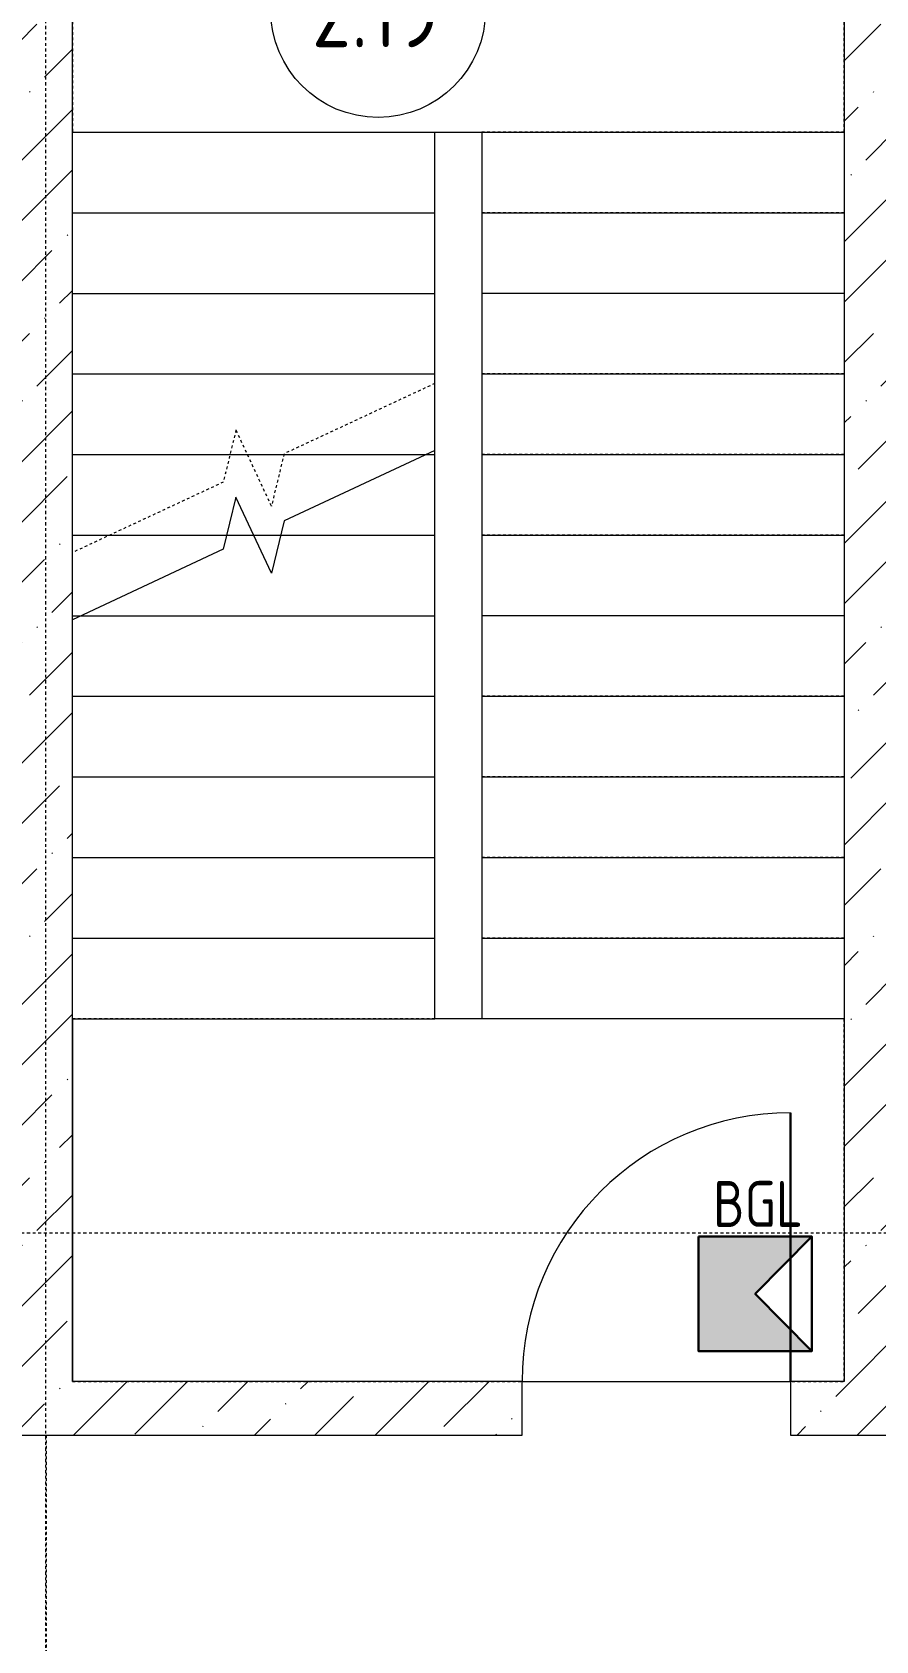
# Model space of a CAD drawing. Header units: millimetres. Extents: x -174154 to -170572, y -111302 to -109817.
# Drawn here: x -172387.6 to -172356.2, y -110551.3 to -110491.4 of the extents above; entities that cross this region are included whole.
import ezdxf

# ---------------------------------------------------------------- set-up
doc = ezdxf.new("R2010")
doc.units = ezdxf.units.MM
for name, pattern in [('ACAD_ISO02W100', [15, 12, -3]), ('ADSK_Линия сетки', [21, 12, -3, 3, -3]), ('ADSK_Сверху', [4.5, 3, -1.5]), ('ADSK_Штрих_ш3 п1_5', [4.5, 3, -1.5])]:
    doc.linetypes.add(name, pattern=pattern)
for name, color, linetype, lineweight in [('!Подложка', 252, 'ACAD_ISO02W100', 25), ('Двери', 7, 'Continuous', 18), ('Лестницы', 7, 'Continuous', 18), ('Марки помещений', 7, 'Continuous', 18), ('ОПС', 1, 'Continuous', 30), ('Оси', 7, 'Continuous', 9), ('Панель', 7, 'Continuous', 18), ('ПС', 1, 'Continuous', 50), ('Стены разрез', 7, 'Continuous', 40)]:
    doc.layers.add(name, color=color, linetype=linetype, lineweight=lineweight)
doc.layers.add('_Разделитель помещений_', color=4, linetype='ADSK_Штрих_ш3 п1_5', lineweight=40, true_color=0x00ffff)
doc.styles.add('GOST Common', font='GOST Common.ttf', dxfattribs={"width": 0.9, "height": 250})
doc.styles.get("Standard").update_dxf_attribs({"font": 'GOST_A.TTF'})
pattern_1 = [(45, (30280, 12305), (84.1903, 308.6967), [396.875, -79.375, 3.353, -76.022])]

# ---------------------------------------------------------------- blocks, each defined once
blk = doc.blocks.new('*U9')
at = {"layer": 'ОПС', "lineweight": 25, "ltscale": 10}
h = blk.add_hatch(color=5, dxfattribs=at)
h.dxf.hatch_style = 1
h.paths.add_polyline_path([(-0.1, 299.7), (-0.1, 0.5), (296.9, 0.5), (148.4, 150.1), (296.9, 299.7)])
at = {"layer": 'ОПС', "color": 5, "ltscale": 100}
blk.add_lwpolyline([(-0.1, 299.7), (296.9, 299.7), (296.9, 0.5), (-0.1, 0.5)], close=True, dxfattribs=at)
blk.add_lwpolyline([(296.9, 299.7), (148.4, 150.1), (296.9, 0.5)], dxfattribs=at)
at = {"layer": 'ПС', "color": 0, "ltscale": 300, "insert": (155.5, 385.2), "char_height": 120, "width": 171.598, "attachment_point": 5, "bg_fill": 3, "box_fill_scale": 1, "bg_fill_color": 256, "bg_fill_transparency": 0}
blk.add_mtext('BGL', dxfattribs=at)
blk = doc.blocks.new('AC_Дверь_Однопольная_ПВХ - 960х2080h М ОЛ Глухой низ с доводчиком-847266-В_АР_ПЭ_02 Этаж')
at = {"layer": 'Панель', "lineweight": 30}
blk.add_line((500, 100), (500, 1100), dxfattribs=at)
at = {"layer": 'Панель'}
blk.add_arc((500, 100), 1000, 90, 180, dxfattribs=at)
blk = doc.blocks.new('ADSK_Марка_Помещение_2_ГОСТ21-501-2011 - Имя и Категория-86712-В_АР_ПЭ_02 Этаж')
at = {"layer": 'Марки помещений'}
blk.add_circle((0, 0), 4, dxfattribs=at)
blk = doc.blocks.new('A$C02fe7d8c')
at = {"layer": 'Стены разрез', "lineweight": 20, "true_color": 0x636466}
h = blk.add_hatch(dxfattribs=at)
h.set_pattern_fill('FP_4', color=251, style=0, pattern_type=2)
h.set_pattern_definition(pattern_1)
h.paths.add_polyline_path([(15129.9, 8313), (15129.9, 14555), (14929.9, 14555), (14929.9, 8313)])
h = blk.add_hatch(dxfattribs=at)
h.set_pattern_fill('FP_4', color=251, style=0, pattern_type=2)
h.set_pattern_definition(pattern_1)
h.paths.add_polyline_path([(18147.9, 8313), (18204.2, 8313), (18204.2, 14555), (18004.2, 14555), (18004.2, 8313)])
h = blk.add_hatch(dxfattribs=at)
h.set_pattern_fill('FP_4', color=251, style=0, pattern_type=2)
h.set_pattern_definition(pattern_1)
h.paths.add_polyline_path([(18204.2, 8113), (18204.2, 8313), (17804.2, 8313), (17804.2, 8113), (18147.9, 8113)])
h.paths.add_polyline_path([(16804.2, 8113), (16804.2, 8313), (14929.9, 8313), (14929.9, 8113), (15143.4, 8113)])
at = {"layer": '_Разделитель помещений_', "color": 251, "lineweight": 20, "true_color": 0x636466}
blk.add_line((15032.5, 8113), (15032.5, 6702.5), dxfattribs=at)
at = {"layer": 'Лестницы', "color": 251, "linetype": 'ADSK_Сверху', "lineweight": 20, "true_color": 0x636466}
for p, q in [((15130, 14335), (15130, 12963)), ((18004.2, 12963), (18004.2, 14335)), ((15129.9, 12963), (16479.9, 12963)), ((15130, 12963), (16480, 12963)), ((15130, 11398.3), (15130, 12963)), ((15130, 12963), (16480, 12963)), ((16480, 12963), (16654.2, 12963)), ((16480, 12027.8), (16480, 12963)), ((18004.2, 12963), (16654.2, 12963)), ((16654.2, 12963), (16654.2, 9663)), ((18004.2, 12963), (16654.2, 12963)), ((18004.2, 12962.1), (16654.2, 12962.1)), ((18004.2, 12963), (18004.2, 9663)), ((15129.9, 12663), (16479.9, 12663)), ((15130, 12663), (16480, 12663)), ((15130, 12663), (16480, 12663)), ((18004.2, 12663), (16654.2, 12663)), ((18004.2, 12663), (16654.2, 12663)), ((18004.2, 12662.1), (16654.2, 12662.1)), ((15129.9, 12363), (16479.9, 12363)), ((15130, 12363), (16480, 12363)), ((15130, 12363), (16480, 12363)), ((18004.2, 12363), (16654.2, 12363)), ((18004.2, 12363), (16654.2, 12363)), ((18004.2, 12362.1), (16654.2, 12362.1)), ((15129.9, 12063), (16479.9, 12063)), ((15130, 12063), (16480, 12063)), ((15130, 12063), (16480, 12063)), ((18004.2, 12063), (16654.2, 12063)), ((18004.2, 12063), (16654.2, 12063)), ((18004.2, 12062.1), (16654.2, 12062.1)), ((16480, 12027.8), (15918.3, 11765.9)), ((15739, 11854.7), (15691.7, 11660.2)), ((15871, 11571.4), (15739, 11854.7)), ((15129.9, 11763), (16448.4, 11763)), ((15130, 11763), (15716.7, 11763)), ((15130, 11763), (15716.7, 11763)), ((15781.7, 11763), (15917.6, 11763)), ((15781.7, 11763), (15917.6, 11763)), ((15918.3, 11765.9), (15871, 11571.4)), ((16448.4, 11763), (16480, 11763)), ((18004.2, 11763), (16654.2, 11763)), ((18004.2, 11763), (16654.2, 11763)), ((18004.2, 11762.1), (16654.2, 11762.1)), ((15691.7, 11660.2), (15130, 11398.3)), ((15129.9, 11463), (15704.6, 11463)), ((15130, 11463), (15268.9, 11463)), ((15130, 11463), (15268.9, 11463)), ((15704.6, 11463), (15805, 11463)), ((15805, 11463), (15905.5, 11463)), ((15905.5, 11463), (16480, 11463)), ((18004.2, 11463), (16654.2, 11463)), ((18004.2, 11463), (16654.2, 11463)), ((18004.2, 11462.1), (16654.2, 11462.1)), ((15129.9, 11163), (15161.6, 11163)), ((15161.6, 11163), (16480, 11163)), ((18004.2, 11163), (16654.2, 11163)), ((18004.2, 11163), (16654.2, 11163)), ((18004.2, 11162.1), (16654.2, 11162.1)), ((15130, 10863), (16480, 10863)), ((18004.2, 10863), (16654.2, 10863)), ((18004.2, 10863), (16654.2, 10863)), ((18004.2, 10862.1), (16654.2, 10862.1)), ((15130, 10563), (16480, 10563)), ((18004.2, 10563), (16654.2, 10563)), ((18004.2, 10563), (16654.2, 10563)), ((18004.2, 10562.1), (16654.2, 10562.1)), ((15130, 10263), (16480, 10263)), ((18004.2, 10263), (16654.2, 10263)), ((18004.2, 10263), (16654.2, 10263)), ((18004.2, 10262.1), (16654.2, 10262.1)), ((15130, 9963), (16480, 9963)), ((18004.2, 9963), (16654.2, 9963)), ((18004.2, 9963), (16654.2, 9963)), ((18004.2, 9962.1), (16654.2, 9962.1)), ((15129.9, 9663), (15129.9, 8313)), ((16479.9, 9663), (15129.9, 9663)), ((15130, 9663), (16480, 9663)), ((16654.2, 9663), (16479.9, 9663)), ((18004.2, 9663), (16654.2, 9663)), ((18004.2, 9663), (16654.2, 9663)), ((18004.2, 9662.1), (16654.2, 9662.1)), ((18004.2, 8313), (18004.2, 9663)), ((15129.9, 8313), (18004.2, 8313))]:
    blk.add_line(p, q, dxfattribs=at)
at = {"layer": 'Лестницы', "color": 251, "lineweight": 20, "true_color": 0x636466}
for p, q in [((15129.9, 12963), (16479.9, 12963)), ((16479.9, 12963), (16654.2, 12963)), ((16479.9, 12663), (16479.9, 12963)), ((16654.2, 12963), (16654.2, 12962.1)), ((18004.2, 12962.1), (16654.2, 12962.1)), ((16654.2, 12962.1), (16654.2, 12662.1)), ((15129.9, 12663), (16479.9, 12663)), ((16479.9, 12363), (16479.9, 12663)), ((16654.2, 12662.1), (16654.2, 12362.1)), ((18004.2, 12662.1), (16654.2, 12662.1)), ((15129.9, 12363), (16479.9, 12363)), ((16479.9, 12063), (16479.9, 12363)), ((16654.2, 12362.1), (16654.2, 12062.1)), ((18004.2, 12362.1), (16654.2, 12362.1)), ((15129.9, 12063), (16479.9, 12063)), ((16479.9, 11777.8), (16479.9, 12063)), ((16654.2, 12062.1), (16654.2, 11762.1)), ((18004.2, 12062.1), (16654.2, 12062.1)), ((15129.9, 11763), (16448.4, 11763)), ((16480, 11777.8), (15918.3, 11515.9)), ((16448.4, 11763), (16480, 11763)), ((16480, 11763), (16480, 11777.8)), ((16480, 11463), (16480, 11763)), ((16654.2, 11762.1), (16654.2, 11462.1)), ((18004.2, 11762.1), (16654.2, 11762.1)), ((15739, 11604.7), (15691.7, 11410.2)), ((15871, 11321.4), (15739, 11604.7)), ((15918.3, 11515.9), (15871, 11321.4)), ((15129.9, 11463), (15704.6, 11463)), ((15704.6, 11463), (15805, 11463)), ((15805, 11463), (15905.5, 11463)), ((15905.5, 11463), (16480, 11463)), ((16480, 11163), (16480, 11463)), ((16654.2, 11462.1), (16654.2, 11162.1)), ((18004.2, 11462.1), (16654.2, 11462.1)), ((15691.7, 11410.2), (15130, 11148.3)), ((15129.9, 11163), (15161.6, 11163)), ((15130, 10863), (15130, 11148.3)), ((15161.6, 11163), (16480, 11163)), ((16480, 10863), (16480, 11163)), ((16654.2, 11162.1), (16654.2, 10862.1)), ((18004.2, 11162.1), (16654.2, 11162.1)), ((15130, 10563), (15130, 10863)), ((15130, 10863), (16480, 10863)), ((16480, 10563), (16480, 10863)), ((16654.2, 10862.1), (16654.2, 10562.1)), ((18004.2, 10862.1), (16654.2, 10862.1)), ((15130, 10263), (15130, 10563)), ((15130, 10563), (16480, 10563)), ((16480, 10263), (16480, 10563)), ((16654.2, 10562.1), (16654.2, 10262.1)), ((18004.2, 10562.1), (16654.2, 10562.1)), ((15130, 9963), (15130, 10263)), ((15130, 10263), (16480, 10263)), ((16480, 9963), (16480, 10263)), ((16654.2, 10262.1), (16654.2, 9962.1)), ((18004.2, 10262.1), (16654.2, 10262.1)), ((15130, 9663), (15130, 9963)), ((15130, 9963), (16480, 9963)), ((16480, 9663), (16480, 9963)), ((16654.2, 9962.1), (16654.2, 9662.1)), ((18004.2, 9962.1), (16654.2, 9962.1)), ((15130, 9663), (15130, 8313)), ((15130, 9663), (16480, 9663)), ((16480, 9662.1), (16480, 9663)), ((16654.2, 9662.1), (16480, 9662.1)), ((18004.2, 9662.1), (16654.2, 9662.1)), ((16804.2, 8312.1), (17804.2, 8312.1))]:
    blk.add_line(p, q, dxfattribs=at)
at = {"layer": 'Оси', "linetype": 'ADSK_Линия сетки'}
for p, q in [((15030, 16592.9), (15030, -2195)), ((32780, 8865), (-1856.4, 8865))]:
    blk.add_line(p, q, dxfattribs=at)
at = {"layer": 'Стены разрез', "color": 251, "lineweight": 20, "true_color": 0x636466}
for p, q in [((15129.9, 8313), (15129.9, 14335)), ((18004.2, 14335), (18004.2, 8313)), ((16804.2, 8313), (15129.9, 8313)), ((16804.2, 8113), (16804.2, 8313)), ((18004.2, 8313), (17804.2, 8313)), ((17804.2, 8313), (17804.2, 8113)), ((14929.9, 8113), (16804.2, 8113)), ((17804.2, 8113), (18204.2, 8113))]:
    blk.add_line(p, q, dxfattribs=at)
at = {"layer": 'Двери', "color": 251, "lineweight": 20, "true_color": 0x636466}
blk.add_blockref('AC_Дверь_Однопольная_ПВХ - 960х2080h М ОЛ Глухой низ с доводчиком-847266-В_АР_ПЭ_02 Этаж', (17304.2, 8213), dxfattribs=at)
at = {"layer": 'Марки помещений', "color": 251, "lineweight": 20, "true_color": 0x636466, "xscale": 99.99999999999993, "yscale": 99.99999999999993, "zscale": 99.99999999999993}
blk.add_blockref('ADSK_Марка_Помещение_2_ГОСТ21-501-2011 - Имя и Категория-86712-В_АР_ПЭ_02 Этаж', (16268.3, 13417.8), dxfattribs=at)
at = {"layer": 'Марки помещений', "color": 251, "lineweight": 20, "true_color": 0x636466, "insert": (16021.5, 13529.2), "char_height": 250, "width": 606.076, "attachment_point": 1, "style": 'GOST Common'}
blk.add_mtext('2.19', dxfattribs=at)

msp = doc.modelspace()

# ---------------------------------------------------------------- block references
at = {"layer": 'ПС', "color": 0, "xscale": 0.01424277820484836, "yscale": 0.01424277820484836, "zscale": 0.01424277820484836}
msp.add_blockref('*U9', (-172362.777, -110540.539), dxfattribs=at)

# ---------------------------------------------------------------- next in the draw order: block references
at = {"layer": '!Подложка', "ltscale": 20, "xscale": 0.01, "yscale": 0.01, "zscale": 0.01}
msp.add_blockref('A$C02fe7d8c', (-172537.389, -110624.788), dxfattribs=at)

doc.saveas('drawing.dxf')
